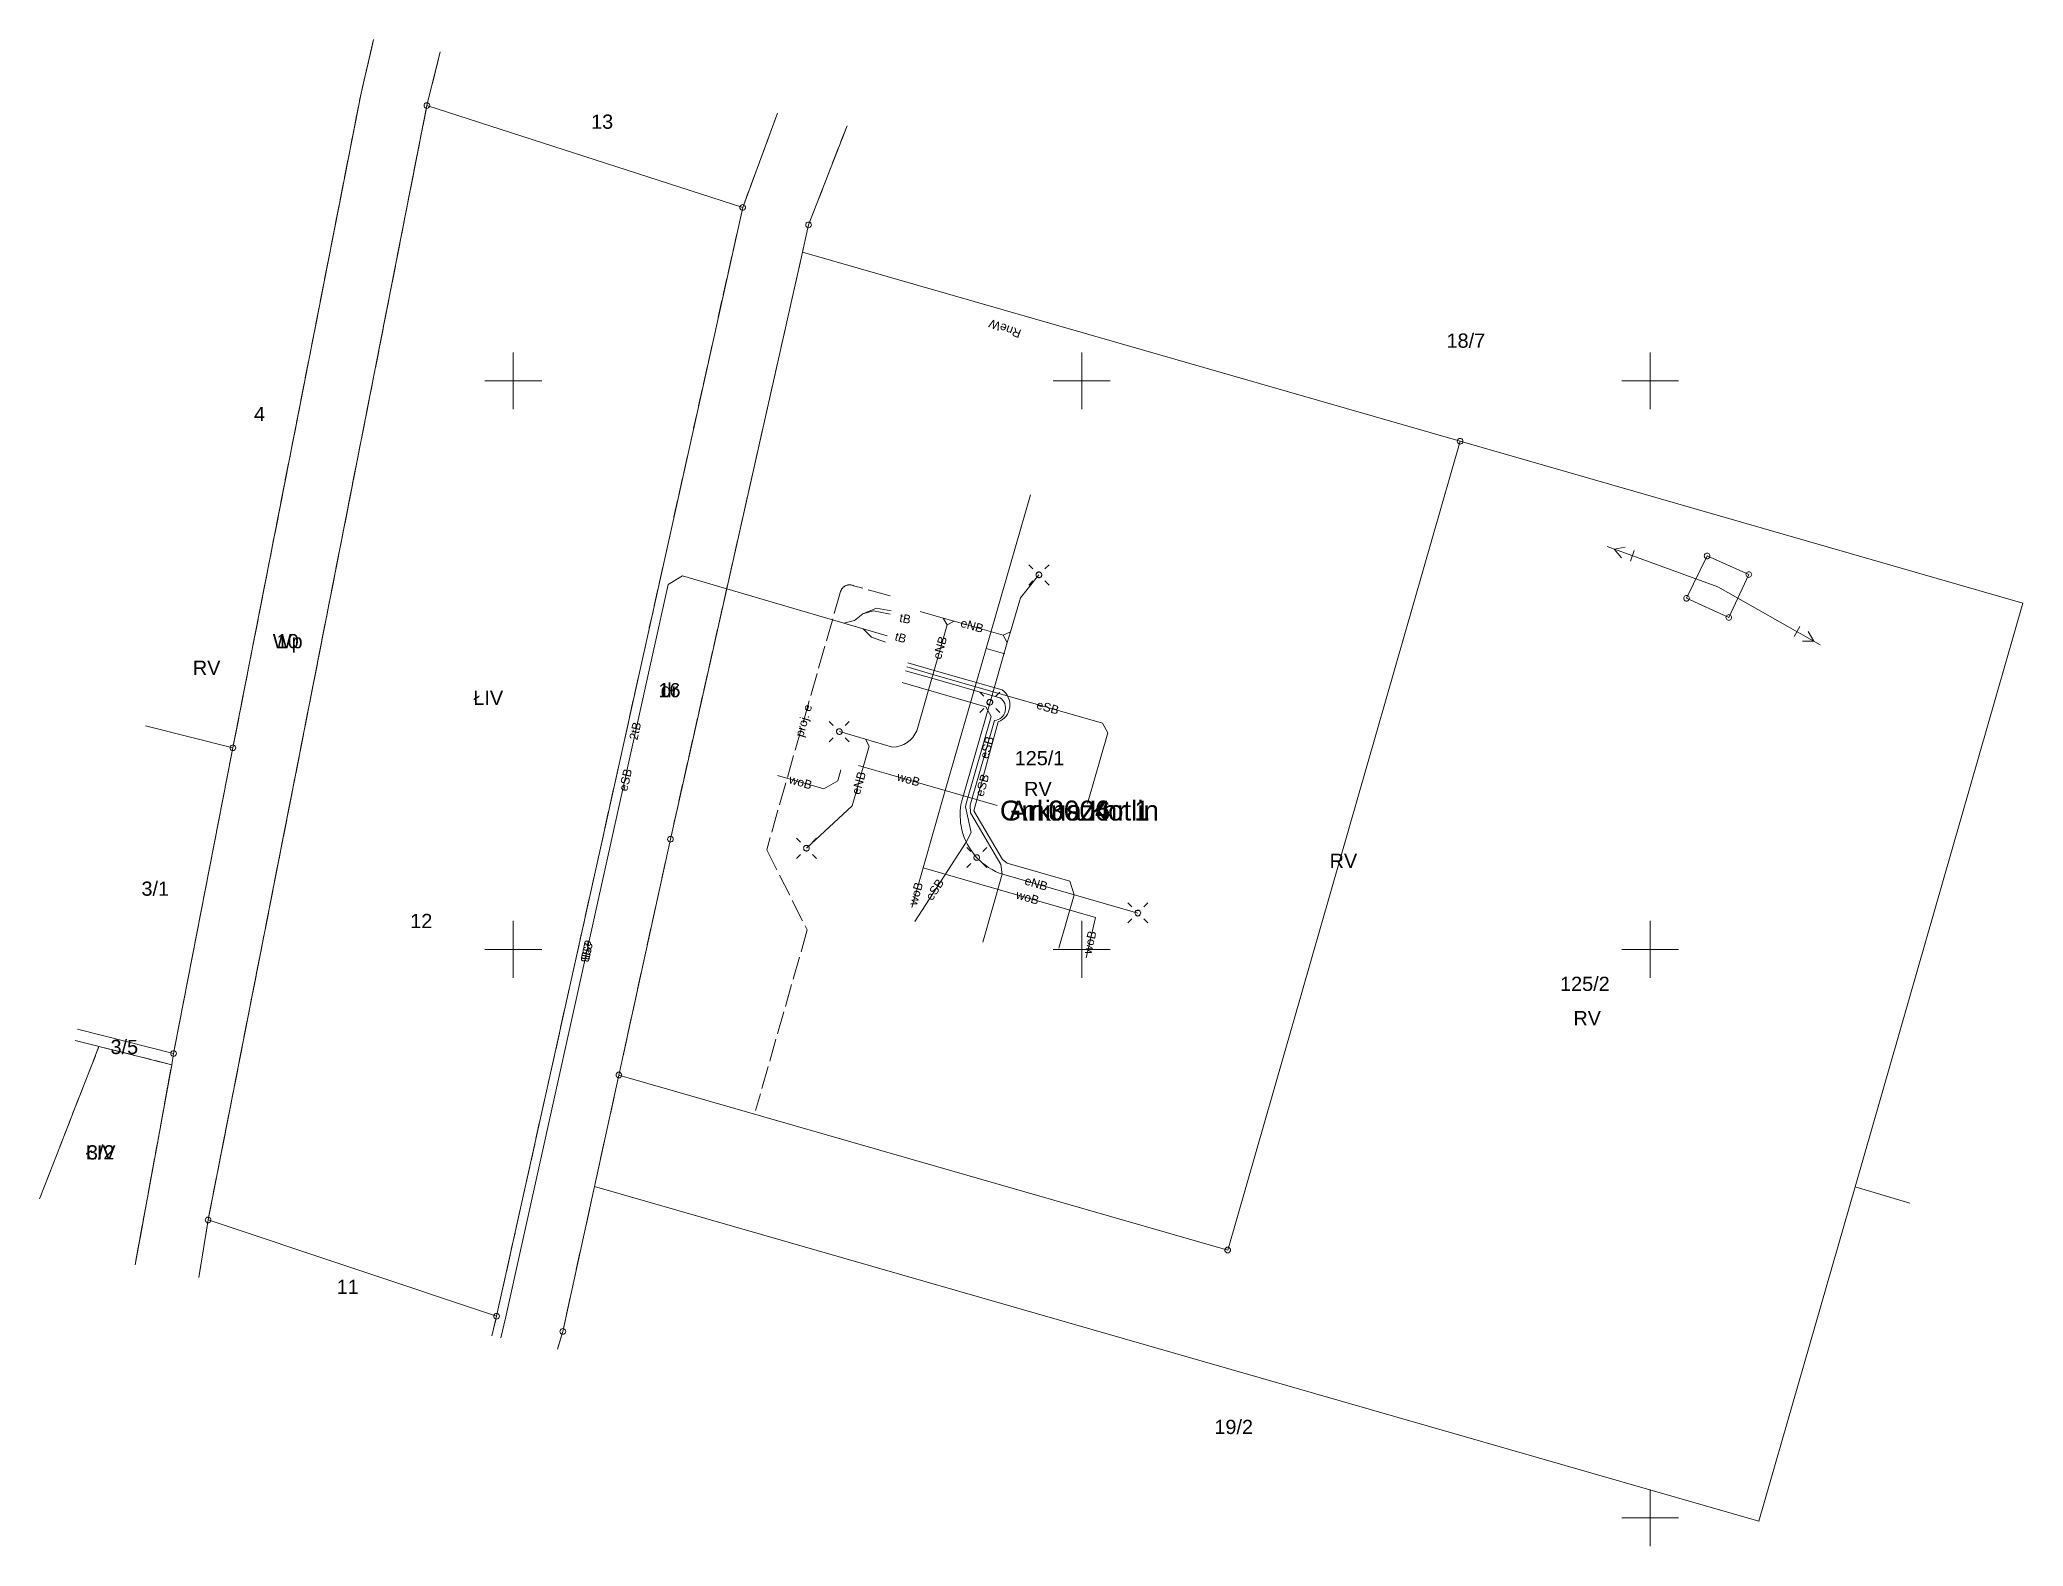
# Model space of a CAD drawing. Extents: x 6476958 to 6477133, y 5751298 to 5751430.
import ezdxf
from ezdxf.enums import TextEntityAlignment as Align

# ---------------------------------------------------------------- set-up
doc = ezdxf.new("R2010")
doc.units = 0
doc.linetypes.add('PRZER3-1', pattern=[4, 3, -1])
doc.linetypes.add('PRZER4-1', pattern=[5, 4, -1])
doc.layers.get('0').update_dxf_attribs({"linetype": 'CONTINUOUS', "lineweight": 13})
for name, color, linetype, lineweight, true_color in [('EGBD03', 94, 'CONTINUOUS', 18, 0x008000), ('EGBD03_O', 94, 'CONTINUOUS', 0, 0x008000), ('EGBJ01_O', 94, 'CONTINUOUS', 0, 0x008000), ('EGBO02_O', 94, 'CONTINUOUS', 0, 0x008000), ('EGBP04', 94, 'CONTINUOUS', 18, 0x008000), ('EGBP12_02', 250, 'CONTINUOUS', 18, 0x0a0909), ('GESJAE_O', 94, 'CONTINUOUS', 0, 0x008000), ('GESJPO_O', 250, 'CONTINUOUS', 0, 0x0a0909), ('GESKLU', 94, 'PRZER3-1', 18, 0x008000), ('GESKLU_O', 94, 'CONTINUOUS', 0, 0x008000), ('SUPE02', 1, 'CONTINUOUS', 18, 0xff0000), ('SUPE02_O', 1, 'CONTINUOUS', 0, 0xff0000), ('SUPE03', 1, 'CONTINUOUS', 18, 0xff0000), ('SUPE03_O', 1, 'CONTINUOUS', 0, 0xff0000), ('SUPE04', 1, 'PRZER4-1', 18, 0xff0000), ('SUPE04_O', 1, 'CONTINUOUS', 0, 0xff0000), ('SUPT01', 30, 'CONTINUOUS', 18, 0xff9100), ('SUPT01_O', 30, 'CONTINUOUS', 0, 0xff9100), ('SUPW01', 5, 'CONTINUOUS', 18, 0x0000ff), ('SUPW01_O', 5, 'CONTINUOUS', 0, 0x0000ff), ('SUSM', 250, 'CONTINUOUS', 18, 0x0a0909)]:
    doc.layers.add(name, color=color, linetype=linetype, lineweight=lineweight, true_color=true_color)
doc.styles.add('GEO-INFO', font='Arial')

# ---------------------------------------------------------------- blocks, each defined once
blk = doc.blocks.new('SUSM01_01')
at = {"color": 0}
for points in [[(-0.353553, 0.353553), (-0.212132, 0.212132)], [(0.353553, 0.353553), (0.212132, 0.212132)], [(-0.353553, -0.353553), (-0.212132, -0.212132)], [(0.353553, -0.353553), (0.212132, -0.212132)]]:
    blk.add_lwpolyline(points, dxfattribs=at)
blk.add_lwpolyline([(0.1, 0), (0.093969, -0.034202), (0.076604, -0.064279), (0.05, -0.086603), (0.025882, -0.096593), (0, -0.1), (-0.025882, -0.096593), (-0.05, -0.086603), (-0.073305, -0.068017), (-0.090097, -0.043388), (-0.098883, -0.014904), (-0.098883, 0.014904), (-0.090097, 0.043388), (-0.073305, 0.068017), (-0.05, 0.086603), (-0.022252, 0.097493), (0.007473, 0.09972), (0.036534, 0.093087), (0.062349, 0.078183), (0.082624, 0.056332), (0.095557, 0.029476)], close=True, dxfattribs=at)
blk = doc.blocks.new('OKRAG_PELNY')
at = {"color": 0}
blk.add_lwpolyline([(0.5, 0), (0.482963, -0.12941), (0.433013, -0.25), (0.353553, -0.353553), (0.25, -0.433013), (0.12941, -0.482963), (0, -0.5), (-0.12941, -0.482963), (-0.25, -0.433013), (-0.353553, -0.353553), (-0.433013, -0.25), (-0.482963, -0.12941), (-0.5, 0), (-0.482963, 0.12941), (-0.433013, 0.25), (-0.353553, 0.353553), (-0.25, 0.433013), (-0.12941, 0.482963), (0, 0.5), (0.12941, 0.482963), (0.25, 0.433013), (0.353553, 0.353553), (0.433013, 0.25), (0.482963, 0.12941)], close=True, dxfattribs=at)
blk = doc.blocks.new('EPPGS')
at = {"color": 0}
blk.add_lwpolyline([(0.5, 0), (0.475528, -0.154508), (0.404508, -0.293893), (0.293893, -0.404508), (0.154508, -0.475528), (0, -0.5), (-0.154508, -0.475528), (-0.293893, -0.404508), (-0.404508, -0.293893), (-0.475528, -0.154508), (-0.5, 0), (-0.475528, 0.154508), (-0.404508, 0.293893), (-0.293893, 0.404508), (-0.154508, 0.475528), (0, 0.5), (0.154508, 0.475528), (0.293893, 0.404508), (0.404508, 0.293893), (0.475528, 0.154508)], close=True, dxfattribs=at)
blk = doc.blocks.new('EPPGN')
blk.add_hatch(color=0).paths.add_polyline_path([(-0.09, 0), (-0.085595, -0.027812), (-0.072812, -0.052901), (-0.052901, -0.072812), (-0.027812, -0.085595), (0, -0.09), (0.027812, -0.085595), (0.052901, -0.072812), (0.072812, -0.052901), (0.085595, -0.027812), (0.09, 0), (0.085595, 0.027812), (0.072812, 0.052901), (0.052901, 0.072812), (0.027812, 0.085595), (0, 0.09), (-0.027812, 0.085595), (-0.052901, 0.072812), (-0.072812, 0.052901), (-0.085595, 0.027812)])
blk = doc.blocks.new('SUPE02N_1')
at = {"color": 0}
for points in [[(0, 0), (20.7, 0)], [(16, 1), (16, -1)], [(17.682163, 1), (19.414214, 0), (17.682163, -1)]]:
    blk.add_lwpolyline(points, dxfattribs=at)

msp = doc.modelspace()

# ---------------------------------------------------------------- linework, layer by layer
at = {"color": 7, "linetype": 'CONTINUOUS', "lineweight": 13, "elevation": 100, "flags": 128}
for points in [[(6477000, 5751397.5), (6477000, 5751402.5)], [(6477050, 5751397.5), (6477050, 5751402.5)], [(6477100, 5751397.5), (6477100, 5751402.5)], [(6476997.5, 5751400), (6477002.5, 5751400)], [(6477047.5, 5751400), (6477052.5, 5751400)], [(6477097.5, 5751400), (6477102.5, 5751400)], [(6477000, 5751347.5), (6477000, 5751352.5)], [(6477050, 5751347.5), (6477050, 5751352.5)], [(6477100, 5751347.5), (6477100, 5751352.5)], [(6476997.5, 5751350), (6477002.5, 5751350)], [(6477047.5, 5751350), (6477052.5, 5751350)], [(6477097.5, 5751350), (6477102.5, 5751350)], [(6477100, 5751297.5), (6477100, 5751302.5)], [(6477097.5, 5751300), (6477102.5, 5751300)]]:
    msp.add_lwpolyline(points, dxfattribs=at)
at = {"layer": 'EGBD03', "linetype": 'CONTINUOUS', "elevation": 10.3}
for points in [[(6476966.74, 5751322.26), (6476969.96, 5751339.85), (6476970.12, 5751340.84), (6476975.34, 5751367.73), (6476986.61, 5751425.29), (6476987.72, 5751430.01)], [(6476993.58, 5751428.94), (6476992.4, 5751424.21), (6476973.16, 5751326.2), (6476972.35, 5751321.14)], [(6476987.72, 5751430.01), (6476986.61, 5751425.29), (6476975.34, 5751367.73)], [(6477023.25, 5751423.55), (6477020.18, 5751415.26), (6476992.4, 5751424.21), (6476993.58, 5751428.94)], [(6476998.12, 5751316), (6476998.53, 5751317.74), (6477020.18, 5751415.26), (6477023.25, 5751423.55)], [(6477029.36, 5751422.44), (6477025.98, 5751413.72), (6477025.44, 5751411.32), (6477013.82, 5751359.69), (6477009.29, 5751338.95), (6477007.15, 5751329.16), (6477004.36, 5751316.4), (6477003.9, 5751314.85)], [(6477122.84, 5751327.69), (6477118.02, 5751329.11), (6477132.78, 5751380.46), (6477083.28, 5751394.69), (6477025.44, 5751411.32), (6477025.98, 5751413.72), (6477029.36, 5751422.44)], [(6476967.65, 5751369.65), (6476975.34, 5751367.73), (6476970.12, 5751340.84)], [(6476975.34, 5751367.73), (6476967.65, 5751369.65)], [(6476961.68, 5751342.98), (6476970.12, 5751340.84), (6476969.96, 5751339.85), (6476961.46, 5751342)], [(6476970.12, 5751340.84), (6476961.68, 5751342.98)], [(6476961.46, 5751342), (6476969.96, 5751339.85), (6476966.74, 5751322.26)], [(6477003.9, 5751314.85), (6477004.36, 5751316.4), (6477007.15, 5751329.16)], [(6477007.15, 5751329.16), (6477109.57, 5751299.72), (6477118.02, 5751329.11), (6477122.84, 5751327.69)], [(6476972.35, 5751321.14), (6476973.16, 5751326.2), (6476998.53, 5751317.74), (6476998.12, 5751316)]]:
    msp.add_lwpolyline(points, dxfattribs=at)
for points in [[(6476998.53, 5751317.74), (6476973.16, 5751326.2), (6476992.4, 5751424.21), (6477020.18, 5751415.26)], [(6477013.82, 5751359.69), (6477025.44, 5751411.32), (6477083.28, 5751394.69), (6477062.84, 5751323.56), (6477009.29, 5751338.95)], [(6477009.29, 5751338.95), (6477062.84, 5751323.56), (6477083.28, 5751394.69), (6477132.78, 5751380.46), (6477118.02, 5751329.11), (6477109.57, 5751299.72), (6477007.15, 5751329.16)]]:
    msp.add_lwpolyline(points, close=True, dxfattribs=at)
at = {"layer": 'EGBP12_02', "linetype": 'CONTINUOUS', "lineweight": 18}
msp.add_lwpolyline([(6477105.01, 5751384.6), (6477108.68, 5751382.97), (6477106.92, 5751379.19), (6477103.2, 5751380.88)], close=True, dxfattribs=at)
at = {"layer": 'GESKLU', "linetype": 'PRZER3-1', "lineweight": 18, "ltscale": 0.5}
for points in [[(6476958.34, 5751328.07), (6476963.56, 5751341.47), (6476969.96, 5751339.85), (6476970.12, 5751340.84), (6476975.34, 5751367.73), (6476986.61, 5751425.29), (6476987.72, 5751430.01)], [(6476987.72, 5751430.01), (6476986.61, 5751425.29), (6476975.34, 5751367.73), (6476970.12, 5751340.84), (6476969.96, 5751339.85), (6476966.74, 5751322.26)], [(6476993.58, 5751428.94), (6476992.4, 5751424.21), (6476973.16, 5751326.2), (6476972.35, 5751321.14)], [(6476972.35, 5751321.14), (6476973.16, 5751326.2), (6476992.4, 5751424.21), (6476993.58, 5751428.94)], [(6476998.12, 5751316), (6476998.53, 5751317.74), (6477020.18, 5751415.26), (6477023.25, 5751423.55)], [(6476998.12, 5751316), (6476998.53, 5751317.74), (6477020.18, 5751415.26), (6477023.25, 5751423.55)], [(6477029.36, 5751422.44), (6477025.98, 5751413.72), (6477025.44, 5751411.32), (6477013.82, 5751359.69), (6477009.29, 5751338.95), (6477007.15, 5751329.16), (6477004.36, 5751316.4), (6477003.9, 5751314.85)], [(6477029.36, 5751422.44), (6477025.98, 5751413.72)], [(6477025.98, 5751413.72), (6477025.44, 5751411.32), (6477013.82, 5751359.69), (6477009.29, 5751338.95), (6477007.15, 5751329.16), (6477004.36, 5751316.4), (6477003.9, 5751314.85)], [(6476963.56, 5751341.47), (6476958.34, 5751328.07)], [(6476966.74, 5751322.26), (6476969.96, 5751339.85), (6476963.56, 5751341.47)]]:
    msp.add_lwpolyline(points, dxfattribs=at)
at = {"layer": 'SUPE03', "linetype": 'CONTINUOUS', "elevation": 10.18}
for points in [[(6477032.73, 5751377.01), (6477031.52, 5751377.46), (6477030.78, 5751378.2), (6477029.09, 5751378.69), (6477014.89, 5751382.84), (6477013.64, 5751382.1), (6476999.31, 5751317.56), (6476998.92, 5751315.85)], [(6477033.23, 5751379.78), (6477031.96, 5751380.02), (6477030.74, 5751379.51), (6477030.01, 5751378.93), (6477029.09, 5751378.69), (6477014.89, 5751382.84), (6477013.64, 5751382.1), (6476999.31, 5751317.56), (6476998.92, 5751315.85)], [(6477034.61, 5751374.85), (6477036.92, 5751374.19), (6477042.21, 5751372.66), (6477051.83, 5751369.9), (6477052.31, 5751369.04), (6477050.52, 5751362.83)], [(6477035.32, 5751352.44), (6477039.85, 5751359.42), (6477040.29, 5751360.29), (6477039.78, 5751362.55), (6477039.85, 5751362.84), (6477042.05, 5751370.48), (6477041.58, 5751371.34), (6477036.51, 5751372.8), (6477034.22, 5751373.46)]]:
    msp.add_lwpolyline(points, dxfattribs=at)
for points in [[(6477034.51, 5751374.51), (6477036.82, 5751373.85), (6477042.81, 5751372.13, -0.706531), (6477042.33, 5751370.12), (6477040.2, 5751362.69), (6477040.22, 5751362.02), (6477042.9, 5751357.46), (6477043.01, 5751356.61), (6477041.29, 5751350.64)], [(6477047.98, 5751350.1), (6477049.33, 5751354.79), (6477048.95, 5751356.01), (6477043.45, 5751357.59), (6477043.04, 5751357.9), (6477040.52, 5751362.2), (6477042.66, 5751370, 0.596313), (6477043, 5751372.82), (6477037.02, 5751374.53), (6477034.71, 5751375.19)]]:
    msp.add_lwpolyline(points, format="xyb", dxfattribs=at)
at = {"layer": 'SUPE04', "linetype": 'PRZER4-1', "ltscale": 0.5, "elevation": 10.18}
msp.add_lwpolyline([(6477033.15, 5751381.09), (6477029.94, 5751381.98, 0.461726), (6477028.79, 5751381.47), (6477022.29, 5751358.77), (6477025.86, 5751351.71), (6477021.32, 5751335.84)], format="xyb", dxfattribs=at)
at = {"layer": 'SUPE04', "linetype": 'CONTINUOUS', "elevation": 10.18}
for points in [[(6477046.23, 5751382.95), (6477044.63, 5751380.92), (6477043.73, 5751377.93), (6477043.45, 5751377), (6477041.94, 5751371.74), (6477039.43, 5751362.96, 0.095969), (6477039.39, 5751360.87, 0.258634), (6477042.75, 5751356.71), (6477054.94, 5751353.18)], [(6477037.82, 5751379.14), (6477038.17, 5751378.53), (6477035.49, 5751369.22, -0.298196), (6477033.37, 5751367.8), (6477030.98, 5751368.49), (6477031.32, 5751367.86), (6477029.8, 5751362.64), (6477025.79, 5751358.91)], [(6477038.79, 5751378.87), (6477038.17, 5751378.53), (6477035.49, 5751369.22, -0.298196), (6477033.37, 5751367.8), (6477030.98, 5751368.49), (6477028.69, 5751369.15)]]:
    msp.add_lwpolyline(points, format="xyb", dxfattribs=at)
for points in [[(6477043.45, 5751377), (6477043.1, 5751377.63), (6477038.79, 5751378.87), (6477037.82, 5751379.14), (6477035.78, 5751379.73)], [(6477043.73, 5751377.93), (6477043.1, 5751377.63), (6477038.79, 5751378.87), (6477037.82, 5751379.14), (6477035.78, 5751379.73)]]:
    msp.add_lwpolyline(points, dxfattribs=at)
at = {"layer": 'SUPT01', "linetype": 'CONTINUOUS', "elevation": 10.18}
for points in [[(6477029.09, 5751378.69), (6477014.89, 5751382.84), (6477013.64, 5751382.1), (6476999.31, 5751317.56), (6476998.92, 5751315.85)], [(6477033.15, 5751379.49), (6477031.69, 5751379.78), (6477030.74, 5751379.51), (6477030.01, 5751378.93), (6477029.09, 5751378.69)], [(6477032.89, 5751377.58), (6477030.78, 5751378.2), (6477029.09, 5751378.69)]]:
    msp.add_lwpolyline(points, dxfattribs=at)
at = {"layer": 'SUPW01', "linetype": 'CONTINUOUS', "elevation": 10.18}
for points in [[(6477045.49, 5751389.98), (6477041.6, 5751376.46), (6477038, 5751363.97), (6477036.05, 5751357.17), (6477051.22, 5751352.8)], [(6477041.6, 5751376.46), (6477043.23, 5751375.99)], [(6477023.25, 5751365.3), (6477027.31, 5751364.12), (6477028.55, 5751364.81), (6477028.82, 5751365.78)], [(6477038, 5751363.97), (6477033.02, 5751365.4), (6477031.58, 5751365.82), (6477030.36, 5751366.17)], [(6477038, 5751363.97), (6477042.55, 5751362.65)], [(6477036.05, 5751357.17), (6477035.05, 5751353.69)], [(6477051.22, 5751352.8), (6477050.4, 5751349.27)]]:
    msp.add_lwpolyline(points, dxfattribs=at)

# ---------------------------------------------------------------- block references
at = {"layer": 'EGBP04', "color": 94, "lineweight": 18, "true_color": 0x008000, "xscale": 0.5, "yscale": 0.5, "rotation": 90}
for name, p in [('EPPGN', (6476986.61, 5751425.29, 10.32)), ('EPPGS', (6476992.4, 5751424.21, 10.32)), ('EPPGS', (6477020.18, 5751415.26, 10.32)), ('EPPGS', (6477025.98, 5751413.72, 10.32)), ('EPPGN', (6477025.44, 5751411.32, 10.32)), ('EPPGN', (6477132.78, 5751380.46, 10.32)), ('EPPGN', (6477118.02, 5751329.11, 10.32)), ('EPPGN', (6477109.57, 5751299.72, 10.32))]:
    msp.add_blockref(name, p, dxfattribs=at)
at = {"layer": 'EGBP04', "lineweight": 5, "xscale": 0.5, "yscale": 0.5, "rotation": 90}
for name, p in [('EPPGS', (6477083.28, 5751394.69, 10.32)), ('EPPGS', (6476975.34, 5751367.73, 10.32)), ('EPPGS', (6477013.82, 5751359.69, 10.32)), ('EPPGS', (6476970.12, 5751340.84, 10.32)), ('EPPGN', (6476969.96, 5751339.85, 10.32)), ('EPPGS', (6477009.29, 5751338.95, 10.32)), ('EPPGN', (6477007.15, 5751329.16, 10.32)), ('EPPGS', (6476973.16, 5751326.2, 10.32)), ('EPPGS', (6477062.84, 5751323.56, 10.32)), ('EPPGS', (6476998.53, 5751317.74, 10.32)), ('EPPGS', (6477004.36, 5751316.4, 10.32))]:
    msp.add_blockref(name, p, dxfattribs=at)
at = {"layer": 'SUPE02', "lineweight": 5, "xscale": 0.5, "yscale": 0.5}
for rotation in [160.1026545492141, 330.4348199098128]:
    msp.add_blockref('SUPE02N_1', (6477105.96, 5751381.9, 10.18), dxfattribs=dict(at, rotation=rotation))
at = {"layer": 'SUSM', "lineweight": 5, "rotation": 90}
for name, p, xscale, yscale in [('OKRAG_PELNY', (6477105.01, 5751384.6, 10.24), 0.5, 0.5), ('SUSM01_01', (6477046.24, 5751382.93, 10.24), 2.5, 2.5), ('OKRAG_PELNY', (6477046.23, 5751382.95, 10.24), 0.5, 0.5), ('OKRAG_PELNY', (6477108.68, 5751382.97, 10.24), 0.5, 0.5), ('OKRAG_PELNY', (6477103.2, 5751380.88, 10.24), 0.5, 0.5), ('OKRAG_PELNY', (6477106.92, 5751379.19, 10.24), 0.5, 0.5), ('SUSM01_01', (6477041.91, 5751371.73, 10.24), 2.5, 2.5), ('OKRAG_PELNY', (6477041.94, 5751371.74, 10.24), 0.5, 0.5), ('SUSM01_01', (6477028.67, 5751369.15, 10.24), 2.5, 2.5), ('OKRAG_PELNY', (6477028.69, 5751369.15, 10.24), 0.5, 0.5), ('SUSM01_01', (6477025.79, 5751358.89, 10.24), 2.5, 2.5), ('OKRAG_PELNY', (6477025.79, 5751358.91, 10.24), 0.5, 0.5), ('SUSM01_01', (6477040.77, 5751358.08, 10.24), 2.5, 2.5), ('OKRAG_PELNY', (6477040.77, 5751358.08, 10.24), 0.5, 0.5), ('SUSM01_01', (6477054.94, 5751353.21, 10.24), 2.5, 2.5), ('OKRAG_PELNY', (6477054.94, 5751353.18, 10.24), 0.5, 0.5)]:
    msp.add_blockref(name, p, dxfattribs=dict(at, xscale=xscale, yscale=yscale))

# ---------------------------------------------------------------- texts
at = {"layer": 'EGBD03_O', "linetype": 'CONTINUOUS', "lineweight": 0, "style": 'GEO-INFO'}
for s, p in [('13', (6477007.82, 5751422.8, 10.8)), ('18/7', (6477083.79, 5751403.54, 10.8)), ('4', (6476977.68, 5751397.09, 10.8)), ('10', (6476980.16, 5751377.11, 10.8)), ('16', (6477013.74, 5751372.8, 10.8)), ('125/1', (6477046.29, 5751366.82, 10.8)), ('3/1', (6476968.51, 5751355.34, 10.8)), ('12', (6476991.91, 5751352.5, 10.8)), ('3/5', (6476965.79, 5751341.42, 10.8)), ('3/2', (6476963.71, 5751332.15, 10.8)), ('11', (6476985.44, 5751320.32, 10.8)), ('19/2', (6477063.37, 5751308, 10.8))]:
    msp.add_text(s, height=1.25, dxfattribs=at).set_placement(p, align=Align.MIDDLE_CENTER)
msp.add_text('125/2', height=1.25, rotation=360, dxfattribs=at).set_placement((6477094.26, 5751346.97, 10.8), align=Align.MIDDLE_CENTER)
at = {"layer": 'EGBJ01_O', "linetype": 'CONTINUOUS', "lineweight": 0, "style": 'GEO-INFO'}
msp.add_text('Gmina Kotlin', height=1.75, dxfattribs=at).set_placement((6477049.8, 5751362.21, 10.8), align=Align.MIDDLE_CENTER)
at = {"layer": 'EGBO02_O', "linetype": 'CONTINUOUS', "lineweight": 0, "style": 'GEO-INFO'}
msp.add_text('0004', height=1.75, dxfattribs=at).set_placement((6477049.8, 5751362.21, 10.8), align=Align.MIDDLE_CENTER)
at = {"layer": 'GESJAE_O', "linetype": 'CONTINUOUS', "lineweight": 0, "style": 'GEO-INFO'}
msp.add_text('Arkusz nr 1', height=1.75, dxfattribs=at).set_placement((6477049.8, 5751362.21, 10.8), align=Align.MIDDLE_CENTER)
at = {"layer": 'GESJPO_O', "linetype": 'CONTINUOUS', "lineweight": 0, "style": 'GEO-INFO'}
msp.add_text('3006', height=1.75, dxfattribs=at).set_placement((6477049.8, 5751362.21, 10.8), align=Align.MIDDLE_CENTER)
at = {"layer": 'GESKLU_O', "linetype": 'CONTINUOUS', "lineweight": 0, "style": 'GEO-INFO'}
for s, p in [('Wp', (6476980.16, 5751377.11, 10.8)), ('Wp', (6476980.16, 5751377.11, 10.8)), ('ŁIV', (6476997.8, 5751372.12, 10.8)), ('ŁIV', (6476997.8, 5751372.12, 10.8)), ('ŁIV', (6476997.8, 5751372.12, 10.8)), ('RV', (6477046.15, 5751364.11, 10.8)), ('RV', (6477073.02, 5751357.79, 10.8)), ('RV', (6477073.02, 5751357.79, 10.8)), ('RV', (6477073.02, 5751357.79, 10.8)), ('RV', (6477073.02, 5751357.79, 10.8)), ('RV', (6477094.46, 5751343.96, 10.8))]:
    msp.add_text(s, height=1.25, rotation=360, dxfattribs=at).set_placement(p, align=Align.MIDDLE_CENTER)
for s, p in [('RV', (6476973.03, 5751374.77, 10.8)), ('dr', (6477013.74, 5751372.8, 10.8)), ('ŁIV', (6476963.71, 5751332.15, 10.8))]:
    msp.add_text(s, height=1.25, dxfattribs=at).set_placement(p, align=Align.MIDDLE_CENTER)
at = {"layer": 'SUPE02_O', "linetype": 'CONTINUOUS', "lineweight": 0, "style": 'GEO-INFO'}
msp.add_text('RneW', height=0.75, rotation=160.1027, dxfattribs=at).set_placement((6477043.25, 5751404.6, 10.8), align=Align.MIDDLE_CENTER)
at = {"layer": 'SUPE03_O', "linetype": 'CONTINUOUS', "lineweight": 0, "style": 'GEO-INFO'}
for rotation, p in [(343.9917, (6477047.02, 5751371.28, 10.8)), (74.0037, (6477041.66, 5751367.76, 10.8)), (77.1965, (6477009.87, 5751364.9, 10.8)), (74.6579, (6477041.25, 5751364.44, 10.8)), (57.0165, (6477037.07, 5751355.26, 10.8)), (257.4815, (6477006.47, 5751349.83, 10.8)), (257.4815, (6477006.47, 5751349.83, 10.8))]:
    msp.add_text('eSB', height=0.75, rotation=rotation, dxfattribs=at).set_placement(p, align=Align.MIDDLE_CENTER)
at = {"layer": 'SUPE04_O', "linetype": 'CONTINUOUS', "lineweight": 0, "style": 'GEO-INFO'}
for s, rotation, p in [('eNB', 343.9493, (6477040.36, 5751378.47, 10.8)), ('eNB', 73.9409, (6477037.53, 5751376.53, 10.8)), ('proj. e', 74.0158, (6477025.54, 5751370.12, 10.8)), ('eNB', 73.9409, (6477030.39, 5751364.63, 10.8)), ('eNB', 343.85, (6477046, 5751355.8, 10.8))]:
    msp.add_text(s, height=0.75, rotation=rotation, dxfattribs=at).set_placement(p, align=Align.MIDDLE_CENTER)
at = {"layer": 'SUPT01_O', "linetype": 'CONTINUOUS', "lineweight": 0, "style": 'GEO-INFO'}
for s, rotation, p in [('tB', 343.6283, (6477034.08, 5751377.42, 10.8)), ('tB', 348.7656, (6477034.48, 5751379.09, 10.8)), ('2tB', 77.1965, (6477010.72, 5751369.21, 10.8)), ('2tB', 257.4816, (6477006.47, 5751349.83, 10.8)), ('2tB', 257.4816, (6477006.47, 5751349.83, 10.8))]:
    msp.add_text(s, height=0.75, rotation=rotation, dxfattribs=at).set_placement(p, align=Align.MIDDLE_CENTER)
at = {"layer": 'SUPW01_O', "linetype": 'CONTINUOUS', "lineweight": 0, "style": 'GEO-INFO'}
for rotation, p in [(343.794, (6477025.28, 5751364.71, 10.8)), (343.9786, (6477034.77, 5751364.96, 10.8)), (73.9677, (6477035.41, 5751354.9, 10.8)), (343.93, (6477045.24, 5751354.57, 10.8)), (76.9224, (6477050.71, 5751350.62, 10.8))]:
    msp.add_text('woB', height=0.75, rotation=rotation, dxfattribs=at).set_placement(p, align=Align.MIDDLE_CENTER)

doc.saveas('drawing.dxf')
